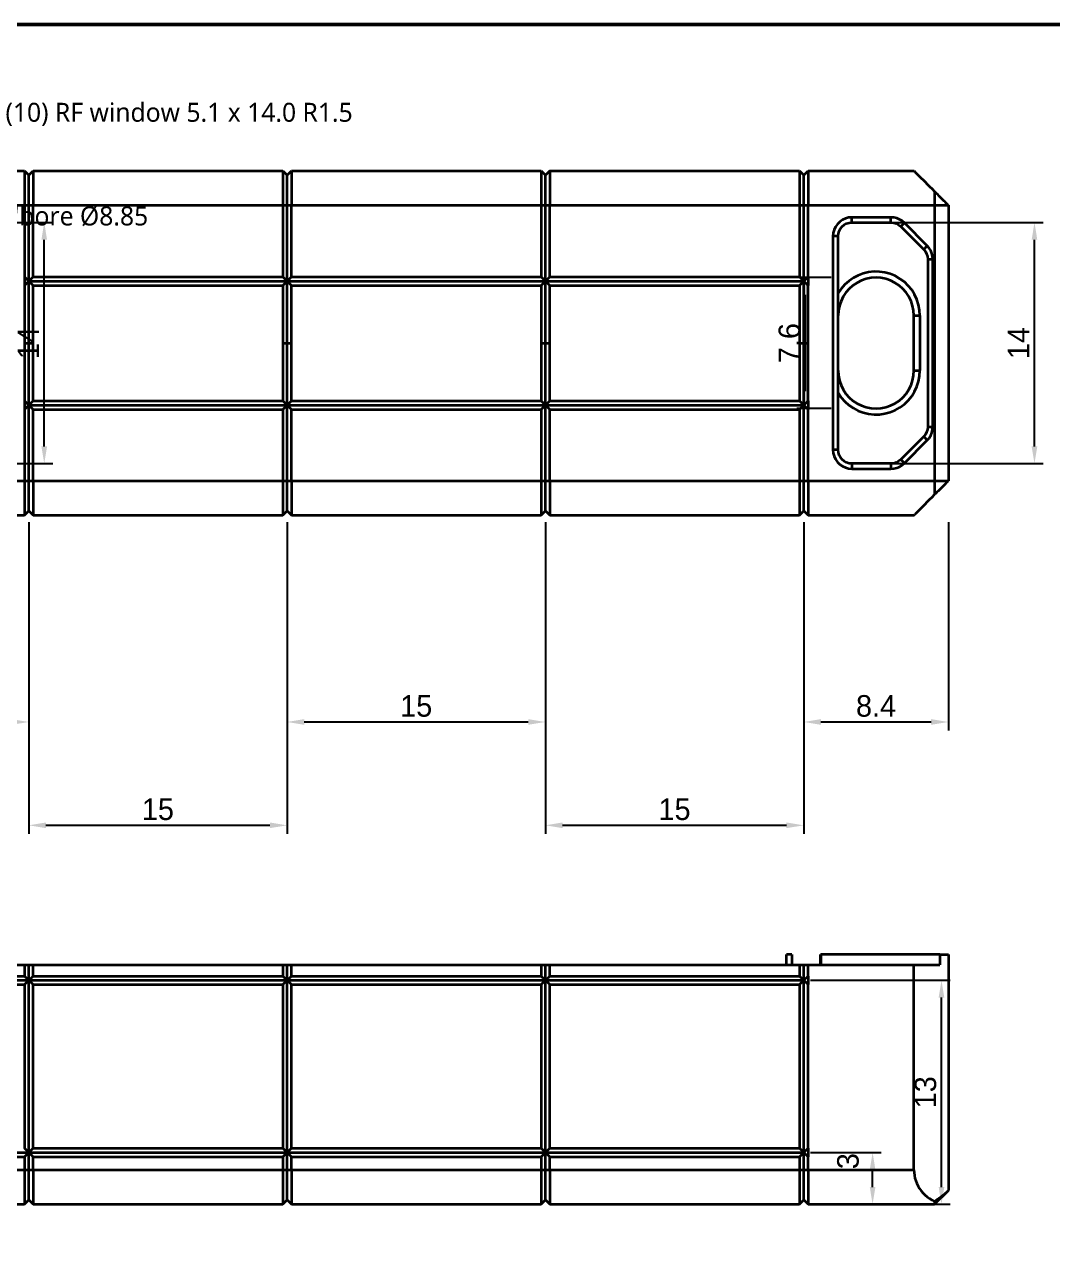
# Model space of a CAD drawing. Header units: millimetres. Extents: x 0 to 420, y 0 to 297.
# Drawn here: x 109.5 to 228.9, y 145.1 to 287 of the extents above; entities that cross this region are included whole.
import ezdxf

# ---------------------------------------------------------------- set-up
doc = ezdxf.new("R2010")
doc.units = ezdxf.units.MM
for name, color, linetype, lineweight in [('BORDER', 7, 'Continuous', 50), ('DIM', 5, 'Continuous', 13), ('TEXT', 7, 'Continuous', 18), ('VISIBLE', 7, 'Continuous', 35)]:
    doc.layers.add(name, color=color, linetype=linetype, lineweight=lineweight)
doc.styles.add('OpenSans', font='OpenSans-Regular.ttf')
doc.dimstyles.new('FK', dxfattribs={"dimtxt": 2.5, "dimasz": 2, "dimexe": 1, "dimexo": 0.8, "dimgap": 0.6, "dimtad": 1, "dimdec": 3, "dimlfac": 0.5, "dimdsep": 46, "dimcen": 2.5, "dimclrd": 5, "dimclre": 5, "dimclrt": 7, "dimazin": 3, "dimtfac": 1, "dimtmove": 0, "dimatfit": 3})

msp = doc.modelspace()

# ---------------------------------------------------------------- linework, layer by layer
at = {"layer": 'BORDER'}
msp.add_lwpolyline([(10, 10), (410, 10), (410, 287), (10, 287)], close=True, dxfattribs=at)
at = {"layer": 'VISIBLE'}
for points in [[(48.9, 270), (109.5, 270)], [(109.5, 270), (109.5, 269.9748), (109.5, 269.8997), (109.5, 269.7755), (109.5, 269.6039), (109.5, 269.3869), (109.5, 269.1273), (109.5, 268.8284), (109.5, 268.494), (109.5, 268.1281), (109.5, 267.7355), (109.5, 267.3211), (109.5, 266.8901), (109.5, 266.4479), (109.5, 266)], [(109.5, 270), (110, 269.5)], [(110, 269.5), (110.5, 270)], [(110.5, 270), (110.5, 269.9748), (110.5, 269.8997), (110.5, 269.7755), (110.5, 269.6039), (110.5, 269.3869), (110.5, 269.1273), (110.5, 268.8284), (110.5, 268.494), (110.5, 268.1281), (110.5, 267.7355), (110.5, 267.3211), (110.5, 266.8901), (110.5, 266.4479), (110.5, 266)], [(110.5, 270), (139.5, 270)], [(139.5, 270), (139.5, 269.9748), (139.5, 269.8997), (139.5, 269.7755), (139.5, 269.6039), (139.5, 269.3869), (139.5, 269.1273), (139.5, 268.8284), (139.5, 268.494), (139.5, 268.1281), (139.5, 267.7355), (139.5, 267.3211), (139.5, 266.8901), (139.5, 266.4479), (139.5, 266)], [(139.5, 270), (140, 269.5)], [(140, 269.5), (140.5, 270)], [(140.5, 270), (140.5, 269.9748), (140.5, 269.8997), (140.5, 269.7755), (140.5, 269.6039), (140.5, 269.3869), (140.5, 269.1273), (140.5, 268.8284), (140.5, 268.494), (140.5, 268.1281), (140.5, 267.7355), (140.5, 267.3211), (140.5, 266.8901), (140.5, 266.4479), (140.5, 266)], [(140.5, 270), (169.5, 270)], [(169.5, 270), (170, 269.5)], [(169.5, 270), (169.5, 269.9748), (169.5, 269.8997), (169.5, 269.7755), (169.5, 269.6039), (169.5, 269.3869), (169.5, 269.1273), (169.5, 268.8284), (169.5, 268.494), (169.5, 268.1281), (169.5, 267.7355), (169.5, 267.3211), (169.5, 266.8901), (169.5, 266.4479), (169.5, 266)], [(170.5, 270), (170, 269.5)], [(170, 269.5), (170.5, 270)], [(170.5, 270), (199.5, 270)], [(170.5, 270), (170.5, 269.9748), (170.5, 269.8997), (170.5, 269.7755), (170.5, 269.6039), (170.5, 269.3869), (170.5, 269.1273), (170.5, 268.8284), (170.5, 268.494), (170.5, 268.1281), (170.5, 267.7355), (170.5, 267.3211), (170.5, 266.8901), (170.5, 266.4479), (170.5, 266)], [(199.5, 270), (200, 269.5)], [(199.5, 270), (199.5, 269.9748), (199.5, 269.8997), (199.5, 269.7755), (199.5, 269.6039), (199.5, 269.3869), (199.5, 269.1273), (199.5, 268.8284), (199.5, 268.494), (199.5, 268.1281), (199.5, 267.7355), (199.5, 267.3211), (199.5, 266.8901), (199.5, 266.4479), (199.5, 266)], [(200, 269.5), (200.5, 270)], [(200.5, 270), (212.8, 270)], [(200.5, 270), (200.5, 269.9748), (200.5, 269.8997), (200.5, 269.7755), (200.5, 269.6039), (200.5, 269.3869), (200.5, 269.1273), (200.5, 268.8284), (200.5, 268.494), (200.5, 268.1281), (200.5, 267.7355), (200.5, 267.3211), (200.5, 266.8901), (200.5, 266.4479), (200.5, 266)], [(212.8, 270), (212.8137, 269.9863), (212.8547, 269.9453), (212.9228, 269.8772), (213.0174, 269.7826), (213.138, 269.662), (213.2836, 269.5164), (213.4534, 269.3466), (213.646, 269.154), (213.8603, 268.9397), (214.0948, 268.7052), (214.3477, 268.4523), (214.6175, 268.1825), (214.9023, 267.8977), (215.2, 267.6)], [(110, 266), (110, 266.3919), (110, 266.7788), (110, 267.156), (110, 267.5186), (110, 267.8621), (110, 268.1822), (110, 268.4749), (110, 268.7364), (110, 268.9635), (110, 269.1534), (110, 269.3036), (110, 269.4122), (110, 269.478), (110, 269.5)], [(140, 266), (140, 266.3919), (140, 266.7788), (140, 267.156), (140, 267.5186), (140, 267.8621), (140, 268.1822), (140, 268.4749), (140, 268.7364), (140, 268.9635), (140, 269.1534), (140, 269.3036), (140, 269.4122), (140, 269.478), (140, 269.5)], [(170, 266), (170, 266.3919), (170, 266.7788), (170, 267.156), (170, 267.5186), (170, 267.8621), (170, 268.1822), (170, 268.4749), (170, 268.7364), (170, 268.9635), (170, 269.1534), (170, 269.3036), (170, 269.4122), (170, 269.478), (170, 269.5)], [(200, 266), (200, 266.3919), (200, 266.7788), (200, 267.156), (200, 267.5186), (200, 267.8621), (200, 268.1822), (200, 268.4749), (200, 268.7364), (200, 268.9635), (200, 269.1534), (200, 269.3036), (200, 269.4122), (200, 269.478), (200, 269.5)], [(216.8, 266), (216.7079, 266.0921), (216.6123, 266.1877), (216.5134, 266.2866), (216.411, 266.389), (216.3052, 266.4948), (216.1961, 266.6039), (216.0835, 266.7165), (215.9675, 266.8325), (215.8481, 266.9519), (215.7253, 267.0747), (215.5991, 267.2009), (215.4695, 267.3305), (215.3364, 267.4636), (215.2, 267.6)], [(215.2, 267.6), (215.2, 267.4916), (215.2, 267.3818), (215.2, 267.2709), (215.2, 267.1589), (215.2, 267.0459), (215.2, 266.932), (215.2, 266.8172), (215.2, 266.7018), (215.2, 266.5858), (215.2, 266.4692), (215.2, 266.3523), (215.2, 266.235), (215.2, 266.1176), (215.2, 266)], [(48.9, 266), (109.5, 266)], [(109.5, 266), (109.5, 257.7)], [(109.5, 266), (110, 266)], [(110, 257.2), (110, 266)], [(110, 266), (110.5, 266)], [(110.5, 257.7), (110.5, 266)], [(110.5, 266), (139.5, 266)], [(139.5, 266), (139.5, 257.7)], [(139.5, 266), (140, 266)], [(140, 257.2), (140, 266)], [(140, 266), (140.5, 266)], [(140.5, 257.7), (140.5, 266)], [(140.5, 266), (169.5, 266)], [(169.5, 266), (169.5, 257.7)], [(169.5, 266), (170, 266)], [(170, 257.2), (170, 266)], [(170, 266), (170.5, 266)], [(170.5, 257.7), (170.5, 266)], [(170.5, 266), (199.5, 266)], [(199.5, 266), (199.5, 257.7)], [(199.5, 266), (200, 266)], [(200, 257.2), (200, 266)], [(200, 266), (200.5, 266)], [(200.5, 257.7), (200.5, 266)], [(200.5, 266), (215.2, 266)], [(215.2, 266), (215.2, 234)], [(215.2, 266), (216.8, 266)], [(216.8, 266), (216.8, 234)], [(205.6, 264.6), (205.218, 264.5666), (204.8476, 264.4673), (204.5, 264.3053), (204.1859, 264.0853), (203.9147, 263.8141), (203.6947, 263.5), (203.5327, 263.1524), (203.4334, 262.782), (203.4, 262.4)], [(204, 262.4), (204.0307, 262.7121), (204.1218, 263.0123), (204.2696, 263.2889), (204.4686, 263.5314), (204.7111, 263.7304), (204.9877, 263.8782), (205.2879, 263.9693), (205.6, 264)], [(210.1373, 264.6), (205.6, 264.6)], [(205.6, 264), (205.6, 264.6)], [(205.6, 264), (210.1373, 264)], [(211.6929, 263.9556), (211.4304, 264.1798), (211.136, 264.3602), (210.8171, 264.4923), (210.4814, 264.5729), (210.1373, 264.6)], [(210.1373, 264), (210.1373, 264.6)], [(210.1373, 264), (210.4494, 263.9693), (210.7496, 263.8782), (211.0262, 263.7304), (211.2686, 263.5314)], [(211.2686, 263.5314), (211.6929, 263.9556)], [(211.2686, 263.5314), (213.9314, 260.8686)], [(214.3556, 261.2929), (211.6929, 263.9556)], [(203.4, 262.4), (203.4, 237.6)], [(204, 262.4), (203.4, 262.4)], [(204, 237.6), (204, 262.4)], [(213.9314, 260.8686), (214.3556, 261.2929)], [(215, 259.7373), (214.9729, 260.0814), (214.8923, 260.4171), (214.7602, 260.736), (214.5798, 261.0304), (214.3556, 261.2929)], [(213.9314, 260.8686), (214.1304, 260.6262), (214.2782, 260.3496), (214.3693, 260.0494), (214.4, 259.7373)], [(214.4, 259.7373), (214.4, 240.2627)], [(214.4, 259.7373), (215, 259.7373)], [(215, 240.2627), (215, 259.7373)], [(213.5, 253.2), (213.4606, 253.8326), (213.3431, 254.4554), (213.1492, 255.0588), (212.882, 255.6335), (212.5455, 256.1707), (212.145, 256.6619), (211.6867, 257.0997), (211.1776, 257.4772), (210.6256, 257.7887), (210.0393, 258.0294), (209.4276, 258.1954), (208.8001, 258.2843), (208.1664, 258.2946), (207.5362, 258.2263), (206.9195, 258.0804), (206.3256, 257.859), (205.7637, 257.5658), (205.2425, 257.2051), (204.7702, 256.7825), (204.3538, 256.3046), (204, 255.7788)], [(109.5, 257.7), (109.5, 256.7)], [(109.5, 257.7), (110, 257.2)], [(109.5, 256.7), (110, 257.2)], [(110.5, 257.7), (110, 257.2)], [(110, 250), (110, 257.2)], [(110.5, 256.7), (110, 257.2)], [(110, 257.2), (140, 257.2)], [(110.5, 257.7), (139.5, 257.7)], [(140, 257.2), (139.5, 257.7)], [(140, 257.2), (139.5, 256.7)], [(140.5, 257.7), (140, 257.2)], [(140, 250), (140, 257.2)], [(140.5, 256.7), (140, 257.2)], [(140, 257.2), (170, 257.2)], [(140.5, 257.7), (169.5, 257.7)], [(170, 257.2), (169.5, 257.7)], [(170, 257.2), (169.5, 256.7)], [(170.5, 257.7), (170, 257.2)], [(170, 257.2), (200, 257.2)], [(170.5, 256.7), (170, 257.2)], [(170, 250), (170, 257.2)], [(170.5, 257.7), (199.5, 257.7)], [(200, 257.2), (199.5, 257.7)], [(200, 257.2), (199.5, 256.7)], [(200.5, 257.7), (200, 257.2)], [(200.5, 256.7), (200, 257.2)], [(200, 250), (200, 257.2)], [(200.5, 257.7), (200.5, 256.7)], [(212.8, 253.2), (212.7624, 253.7743), (212.6501, 254.3388), (212.4651, 254.8838), (212.2105, 255.4), (211.8908, 255.8786), (211.5113, 256.3113), (211.0786, 256.6908), (210.6, 257.0105), (210.0838, 257.2651), (209.5388, 257.4501), (208.9743, 257.5624), (208.4, 257.6), (207.8257, 257.5624), (207.2612, 257.4501), (206.7162, 257.2651), (206.2, 257.0105), (205.7214, 256.6908), (205.2887, 256.3113), (204.9092, 255.8786), (204.5895, 255.4), (204.3349, 254.8838), (204.1499, 254.3388), (204.0376, 253.7743), (204, 253.2)], [(109.5, 256.7), (109.5, 250)], [(110.5, 250), (110.5, 256.7)], [(110.5, 256.7), (139.5, 256.7)], [(139.5, 256.7), (139.5, 250)], [(140.5, 250), (140.5, 256.7)], [(140.5, 256.7), (169.5, 256.7)], [(169.5, 256.7), (169.5, 250)], [(170.5, 256.7), (199.5, 256.7)], [(170.5, 250), (170.5, 256.7)], [(199.5, 256.7), (199.5, 250)], [(200.5, 250), (200.5, 256.7)], [(212.8, 246.8), (212.8, 253.2)], [(212.8, 253.2), (213.5, 253.2)], [(213.5, 253.2), (213.5, 246.8)], [(109.5, 250), (109.5, 243.3)], [(109.5, 250), (110, 250)], [(110, 242.8), (110, 250)], [(110, 250), (110.5, 250)], [(110.5, 243.3), (110.5, 250)], [(139.5, 250), (139.5, 243.3)], [(139.5, 250), (140, 250)], [(140, 242.8), (140, 250)], [(140, 250), (140.5, 250)], [(140.5, 243.3), (140.5, 250)], [(169.5, 250), (169.5, 243.3)], [(169.5, 250), (170, 250)], [(170, 250), (170.5, 250)], [(170, 242.8), (170, 250)], [(170.5, 243.3), (170.5, 250)], [(199.5, 250), (200, 250)], [(199.5, 250), (199.5, 243.3)], [(200, 250), (200.5, 250)], [(200, 242.8), (200, 250)], [(200.5, 243.3), (200.5, 250)], [(204, 246.8), (204.0376, 246.2257), (204.1499, 245.6612), (204.3349, 245.1162), (204.5895, 244.6), (204.9092, 244.1214), (205.2887, 243.6887), (205.7214, 243.3092), (206.2, 242.9895), (206.7162, 242.7349), (207.2612, 242.5499), (207.8257, 242.4376), (208.4, 242.4), (208.9743, 242.4376), (209.5388, 242.5499), (210.0838, 242.7349), (210.6, 242.9895), (211.0786, 243.3092), (211.5113, 243.6887), (211.8908, 244.1214), (212.2105, 244.6), (212.4651, 245.1162), (212.6501, 245.6612), (212.7624, 246.2257), (212.8, 246.8)], [(204, 244.2212), (204.3538, 243.6954), (204.7702, 243.2175), (205.2425, 242.7949), (205.7637, 242.4342), (206.3256, 242.141), (206.9195, 241.9196), (207.5362, 241.7737), (208.1664, 241.7054), (208.8001, 241.7157), (209.4276, 241.8046), (210.0393, 241.9706), (210.6256, 242.2113), (211.1776, 242.5228), (211.6867, 242.9003), (212.145, 243.3381), (212.5455, 243.8293), (212.882, 244.3665), (213.1492, 244.9412), (213.3431, 245.5446), (213.4606, 246.1674), (213.5, 246.8)], [(212.8, 246.8), (213.5, 246.8)], [(109.5, 243.3), (109.5, 242.3)], [(109.5, 243.3), (110, 242.8)], [(109.5, 242.3), (110, 242.8)], [(110.5, 243.3), (110, 242.8)], [(110, 234), (110, 242.8)], [(110.5, 242.3), (110, 242.8)], [(110, 242.8), (140, 242.8)], [(110.5, 243.3), (139.5, 243.3)], [(140, 242.8), (139.5, 243.3)], [(140, 242.8), (139.5, 242.3)], [(140.5, 243.3), (140, 242.8)], [(140, 234), (140, 242.8)], [(140.5, 242.3), (140, 242.8)], [(140, 242.8), (170, 242.8)], [(140.5, 243.3), (169.5, 243.3)], [(170, 242.8), (169.5, 243.3)], [(170, 242.8), (169.5, 242.3)], [(170.5, 243.3), (170, 242.8)], [(170, 242.8), (200, 242.8)], [(170.5, 242.3), (170, 242.8)], [(170, 234), (170, 242.8)], [(170.5, 243.3), (199.5, 243.3)], [(200, 242.8), (199.5, 243.3)], [(200, 242.8), (199.5, 242.3)], [(200.5, 243.3), (200, 242.8)], [(200.5, 242.3), (200, 242.8)], [(200, 234), (200, 242.8)], [(200.5, 243.3), (200.5, 242.3)], [(109.5, 242.3), (109.5, 234)], [(110.5, 234), (110.5, 242.3)], [(110.5, 242.3), (139.5, 242.3)], [(139.5, 242.3), (139.5, 234)], [(140.5, 234), (140.5, 242.3)], [(140.5, 242.3), (169.5, 242.3)], [(169.5, 242.3), (169.5, 234)], [(170.5, 242.3), (199.5, 242.3)], [(170.5, 234), (170.5, 242.3)], [(199.5, 242.3), (199.5, 234)], [(200.5, 234), (200.5, 242.3)], [(214.4, 240.2627), (214.3693, 239.9506), (214.2782, 239.6504), (214.1304, 239.3738), (213.9314, 239.1314)], [(214.3556, 238.7071), (214.5798, 238.9696), (214.7602, 239.264), (214.8923, 239.5829), (214.9729, 239.9186), (215, 240.2627)], [(214.4, 240.2627), (215, 240.2627)], [(213.9314, 239.1314), (211.2686, 236.4686)], [(211.6929, 236.0444), (214.3556, 238.7071)], [(213.9314, 239.1314), (214.3556, 238.7071)], [(203.4, 237.6), (203.4334, 237.218), (203.5327, 236.8476), (203.6947, 236.5), (203.9147, 236.1859), (204.1859, 235.9147), (204.5, 235.6947), (204.8476, 235.5327), (205.218, 235.4334), (205.6, 235.4)], [(204, 237.6), (203.4, 237.6)], [(205.6, 236), (205.2879, 236.0307), (204.9877, 236.1218), (204.7111, 236.2696), (204.4686, 236.4686), (204.2696, 236.7111), (204.1218, 236.9877), (204.0307, 237.2879), (204, 237.6)], [(210.1373, 236), (205.6, 236)], [(205.6, 236), (205.6, 235.4)], [(211.2686, 236.4686), (211.0262, 236.2696), (210.7496, 236.1218), (210.4494, 236.0307), (210.1373, 236)], [(210.1373, 235.4), (210.4814, 235.4271), (210.8171, 235.5077), (211.136, 235.6398), (211.4304, 235.8202), (211.6929, 236.0444)], [(210.1373, 236), (210.1373, 235.4)], [(211.2686, 236.4686), (211.6929, 236.0444)], [(205.6, 235.4), (210.1373, 235.4)], [(48.9, 234), (109.5, 234)], [(109.5, 234), (109.5, 233.5521), (109.5, 233.1099), (109.5, 232.6789), (109.5, 232.2645), (109.5, 231.8719), (109.5, 231.506), (109.5, 231.1716), (109.5, 230.8727), (109.5, 230.6131), (109.5, 230.3961), (109.5, 230.2245), (109.5, 230.1003), (109.5, 230.0252), (109.5, 230)], [(109.5, 234), (110, 234)], [(110, 230.5), (110, 230.522), (110, 230.5878), (110, 230.6964), (110, 230.8466), (110, 231.0365), (110, 231.2636), (110, 231.5251), (110, 231.8178), (110, 232.1379), (110, 232.4814), (110, 232.844), (110, 233.2212), (110, 233.6081), (110, 234)], [(110, 234), (110.5, 234)], [(110.5, 234), (110.5, 233.5521), (110.5, 233.1099), (110.5, 232.6789), (110.5, 232.2645), (110.5, 231.8719), (110.5, 231.506), (110.5, 231.1716), (110.5, 230.8727), (110.5, 230.6131), (110.5, 230.3961), (110.5, 230.2245), (110.5, 230.1003), (110.5, 230.0252), (110.5, 230)], [(110.5, 234), (139.5, 234)], [(139.5, 234), (139.5, 233.5521), (139.5, 233.1099), (139.5, 232.6789), (139.5, 232.2645), (139.5, 231.8719), (139.5, 231.506), (139.5, 231.1716), (139.5, 230.8727), (139.5, 230.6131), (139.5, 230.3961), (139.5, 230.2245), (139.5, 230.1003), (139.5, 230.0252), (139.5, 230)], [(139.5, 234), (140, 234)], [(140, 230.5), (140, 230.522), (140, 230.5878), (140, 230.6964), (140, 230.8466), (140, 231.0365), (140, 231.2636), (140, 231.5251), (140, 231.8178), (140, 232.1379), (140, 232.4814), (140, 232.844), (140, 233.2212), (140, 233.6081), (140, 234)], [(140, 234), (140.5, 234)], [(140.5, 234), (140.5, 233.5521), (140.5, 233.1099), (140.5, 232.6789), (140.5, 232.2645), (140.5, 231.8719), (140.5, 231.506), (140.5, 231.1716), (140.5, 230.8727), (140.5, 230.6131), (140.5, 230.3961), (140.5, 230.2245), (140.5, 230.1003), (140.5, 230.0252), (140.5, 230)], [(140.5, 234), (169.5, 234)], [(169.5, 234), (169.5, 233.5521), (169.5, 233.1099), (169.5, 232.6789), (169.5, 232.2645), (169.5, 231.8719), (169.5, 231.506), (169.5, 231.1716), (169.5, 230.8727), (169.5, 230.6131), (169.5, 230.3961), (169.5, 230.2245), (169.5, 230.1003), (169.5, 230.0252), (169.5, 230)], [(169.5, 234), (170, 234)], [(170, 230.5), (170, 230.522), (170, 230.5878), (170, 230.6964), (170, 230.8466), (170, 231.0365), (170, 231.2636), (170, 231.5251), (170, 231.8178), (170, 232.1379), (170, 232.4814), (170, 232.844), (170, 233.2212), (170, 233.6081), (170, 234)], [(170, 234), (170.5, 234)], [(170.5, 234), (170.5, 233.5521), (170.5, 233.1099), (170.5, 232.6789), (170.5, 232.2645), (170.5, 231.8719), (170.5, 231.506), (170.5, 231.1716), (170.5, 230.8727), (170.5, 230.6131), (170.5, 230.3961), (170.5, 230.2245), (170.5, 230.1003), (170.5, 230.0252), (170.5, 230)], [(170.5, 234), (199.5, 234)], [(199.5, 234), (199.5, 233.5521), (199.5, 233.1099), (199.5, 232.6789), (199.5, 232.2645), (199.5, 231.8719), (199.5, 231.506), (199.5, 231.1716), (199.5, 230.8727), (199.5, 230.6131), (199.5, 230.3961), (199.5, 230.2245), (199.5, 230.1003), (199.5, 230.0252), (199.5, 230)], [(199.5, 234), (200, 234)], [(200, 230.5), (200, 230.522), (200, 230.5878), (200, 230.6964), (200, 230.8466), (200, 231.0365), (200, 231.2636), (200, 231.5251), (200, 231.8178), (200, 232.1379), (200, 232.4814), (200, 232.844), (200, 233.2212), (200, 233.6081), (200, 234)], [(200, 234), (200.5, 234)], [(200.5, 234), (200.5, 233.5521), (200.5, 233.1099), (200.5, 232.6789), (200.5, 232.2645), (200.5, 231.8719), (200.5, 231.506), (200.5, 231.1716), (200.5, 230.8727), (200.5, 230.6131), (200.5, 230.3961), (200.5, 230.2245), (200.5, 230.1003), (200.5, 230.0252), (200.5, 230)], [(200.5, 234), (215.2, 234)], [(216.8, 234), (216.7079, 233.9079), (216.6123, 233.8123), (216.5134, 233.7134), (216.411, 233.611), (216.3052, 233.5052), (216.1961, 233.3961), (216.0835, 233.2835), (215.9675, 233.1675), (215.8481, 233.0481), (215.7253, 232.9253), (215.5991, 232.7991), (215.4695, 232.6695), (215.3364, 232.5364), (215.2, 232.4)], [(215.2, 234), (215.2, 233.8824), (215.2, 233.765), (215.2, 233.6477), (215.2, 233.5308), (215.2, 233.4142), (215.2, 233.2982), (215.2, 233.1828), (215.2, 233.068), (215.2, 232.9541), (215.2, 232.8411), (215.2, 232.7291), (215.2, 232.6182), (215.2, 232.5084), (215.2, 232.4)], [(215.2, 234), (216.8, 234)], [(212.8, 230), (212.8137, 230.0137), (212.8547, 230.0547), (212.9228, 230.1228), (213.0174, 230.2174), (213.138, 230.338), (213.2836, 230.4836), (213.4534, 230.6534), (213.646, 230.846), (213.8603, 231.0603), (214.0948, 231.2948), (214.3477, 231.5477), (214.6175, 231.8175), (214.9023, 232.1023), (215.2, 232.4)], [(48.9, 230), (109.5, 230)], [(109.5, 230), (110, 230.5)], [(110, 230.5), (110.5, 230)], [(110.5, 230), (139.5, 230)], [(140, 230.5), (139.5, 230)], [(139.5, 230), (140, 230.5)], [(140, 230.5), (140.5, 230)], [(140.5, 230), (169.5, 230)], [(169.5, 230), (170, 230.5)], [(170, 230.5), (170.5, 230)], [(170.5, 230), (199.5, 230)], [(199.5, 230), (200, 230.5)], [(200, 230.5), (200.5, 230)], [(200.5, 230), (212.8, 230)], [(198, 177.8), (198, 179)], [(198.6059, 179), (198, 179)], [(198.6059, 179), (198.6059, 177.8)], [(201.9597, 179), (201.9626, 179), (201.9655, 179), (201.9684, 179), (201.9713, 179), (201.9742, 179), (201.9771, 179), (201.98, 179), (201.9828, 179), (201.9857, 179), (201.9886, 179), (201.9914, 179), (201.9943, 179), (201.9972, 179), (202, 179)], [(201.9597, 177.8), (201.9597, 179)], [(202, 179), (202, 177.8)], [(215.8, 179), (202, 179)], [(215.8, 179), (216.8, 179)], [(215.8, 179), (215.8, 177.8)], [(216.8, 179), (216.8, 151.6)], [(88.7, 177.8), (109.5, 177.8)], [(109.5, 177.8), (110, 177.8)], [(109.5, 177.8), (109.5, 176.5)], [(110, 177.8), (110.5, 177.8)], [(110, 176), (110, 177.8)], [(110.5, 177.8), (139.5, 177.8)], [(110.5, 176.5), (110.5, 177.8)], [(139.5, 177.8), (140, 177.8)], [(139.5, 177.8), (139.5, 176.5)], [(140, 177.8), (140.5, 177.8)], [(140, 176), (140, 177.8)], [(140.5, 177.8), (169.5, 177.8)], [(140.5, 176.5), (140.5, 177.8)], [(169.5, 177.8), (170, 177.8)], [(169.5, 177.8), (169.5, 176.5)], [(170, 177.8), (170.5, 177.8)], [(170, 176), (170, 177.8)], [(170.5, 177.8), (199.5, 177.8)], [(170.5, 176.5), (170.5, 177.8)], [(199.5, 177.8), (200, 177.8)], [(199.5, 177.8), (199.5, 176.5)], [(200, 177.8), (200.5, 177.8)], [(200, 176), (200, 177.8)], [(200.5, 177.8), (212.8, 177.8)], [(200.5, 176.5), (200.5, 177.8)], [(212.8, 177.8), (215.8, 177.8)], [(212.8, 154), (212.8, 177.8)], [(88.2, 176), (110, 176)], [(88.7, 176.5), (109.5, 176.5)], [(110, 176), (109.5, 176.5)], [(110, 176), (109.5, 175.5)], [(110.5, 176.5), (110, 176)], [(110, 176), (140, 176)], [(110, 156), (110, 176)], [(110.5, 175.5), (110, 176)], [(110.5, 176.5), (139.5, 176.5)], [(140, 176), (139.5, 176.5)], [(140, 176), (139.5, 175.5)], [(140.5, 176.5), (140, 176)], [(140, 176), (170, 176)], [(140.5, 175.5), (140, 176)], [(140, 156), (140, 176)], [(140.5, 176.5), (169.5, 176.5)], [(170, 176), (169.5, 176.5)], [(170, 176), (169.5, 175.5)], [(170.5, 176.5), (170, 176)], [(170, 176), (200, 176)], [(170.5, 175.5), (170, 176)], [(170, 156), (170, 176)], [(170.5, 176.5), (199.5, 176.5)], [(200, 176), (199.5, 176.5)], [(200, 176), (199.5, 175.5)], [(200.5, 176.5), (200, 176)], [(200.5, 175.5), (200, 176)], [(200, 156), (200, 176)], [(200.5, 176.5), (200.5, 175.5)], [(88.7, 175.5), (109.5, 175.5)], [(109.5, 175.5), (109.5, 156.5)], [(110.5, 175.5), (139.5, 175.5)], [(110.5, 156.5), (110.5, 175.5)], [(139.5, 175.5), (139.5, 156.5)], [(140.5, 175.5), (169.5, 175.5)], [(140.5, 156.5), (140.5, 175.5)], [(169.5, 175.5), (169.5, 156.5)], [(170.5, 175.5), (199.5, 175.5)], [(170.5, 156.5), (170.5, 175.5)], [(199.5, 175.5), (199.5, 156.5)], [(200.5, 156.5), (200.5, 175.5)], [(110, 156), (109.5, 156.5)], [(110.5, 156.5), (110, 156)], [(110.5, 156.5), (139.5, 156.5)], [(140, 156), (139.5, 156.5)], [(140.5, 156.5), (140, 156)], [(140.5, 156.5), (169.5, 156.5)], [(170, 156), (169.5, 156.5)], [(170.5, 156.5), (170, 156)], [(170.5, 156.5), (199.5, 156.5)], [(200, 156), (199.5, 156.5)], [(200.5, 156.5), (200, 156)], [(200.5, 156.5), (200.5, 155.5)], [(48.9, 155.5), (109.5, 155.5)], [(88.2, 156), (110, 156)], [(110, 156), (109.5, 155.5)], [(109.5, 155.5), (109.5, 154)], [(110, 154), (110, 156)], [(110.5, 155.5), (110, 156)], [(110, 156), (140, 156)], [(110.5, 154), (110.5, 155.5)], [(110.5, 155.5), (139.5, 155.5)], [(140, 156), (139.5, 155.5)], [(139.5, 155.5), (139.5, 154)], [(140, 154), (140, 156)], [(140, 156), (170, 156)], [(140.5, 155.5), (140, 156)], [(140.5, 154), (140.5, 155.5)], [(140.5, 155.5), (169.5, 155.5)], [(170, 156), (169.5, 155.5)], [(169.5, 155.5), (169.5, 154)], [(170, 156), (200, 156)], [(170.5, 155.5), (170, 156)], [(170, 154), (170, 156)], [(170.5, 155.5), (199.5, 155.5)], [(170.5, 154), (170.5, 155.5)], [(200, 156), (199.5, 155.5)], [(199.5, 155.5), (199.5, 154)], [(200.5, 155.5), (200, 156)], [(200, 154), (200, 156)], [(200.5, 154), (200.5, 155.5)], [(48.9, 154), (109.5, 154)], [(109.5, 154), (109.5, 153.5521), (109.5, 153.1099), (109.5, 152.6789), (109.5, 152.2645), (109.5, 151.8719), (109.5, 151.506), (109.5, 151.1716), (109.5, 150.8727), (109.5, 150.6131), (109.5, 150.3961), (109.5, 150.2245), (109.5, 150.1003), (109.5, 150.0252), (109.5, 150)], [(109.5, 154), (110, 154)], [(110, 150.5), (110, 150.522), (110, 150.5878), (110, 150.6964), (110, 150.8466), (110, 151.0365), (110, 151.2636), (110, 151.5251), (110, 151.8178), (110, 152.1379), (110, 152.4814), (110, 152.844), (110, 153.2212), (110, 153.6081), (110, 154)], [(110, 154), (110.5, 154)], [(110.5, 154), (110.5, 153.5521), (110.5, 153.1099), (110.5, 152.6789), (110.5, 152.2645), (110.5, 151.8719), (110.5, 151.506), (110.5, 151.1716), (110.5, 150.8727), (110.5, 150.6131), (110.5, 150.3961), (110.5, 150.2245), (110.5, 150.1003), (110.5, 150.0252), (110.5, 150)], [(110.5, 154), (139.5, 154)], [(139.5, 154), (139.5, 153.5521), (139.5, 153.1099), (139.5, 152.6789), (139.5, 152.2645), (139.5, 151.8719), (139.5, 151.506), (139.5, 151.1716), (139.5, 150.8727), (139.5, 150.6131), (139.5, 150.3961), (139.5, 150.2245), (139.5, 150.1003), (139.5, 150.0252), (139.5, 150)], [(139.5, 154), (140, 154)], [(140, 150.5), (140, 150.522), (140, 150.5878), (140, 150.6964), (140, 150.8466), (140, 151.0365), (140, 151.2636), (140, 151.5251), (140, 151.8178), (140, 152.1379), (140, 152.4814), (140, 152.844), (140, 153.2212), (140, 153.6081), (140, 154)], [(140, 154), (140.5, 154)], [(140.5, 154), (140.5, 153.5521), (140.5, 153.1099), (140.5, 152.6789), (140.5, 152.2645), (140.5, 151.8719), (140.5, 151.506), (140.5, 151.1716), (140.5, 150.8727), (140.5, 150.6131), (140.5, 150.3961), (140.5, 150.2245), (140.5, 150.1003), (140.5, 150.0252), (140.5, 150)], [(140.5, 154), (169.5, 154)], [(169.5, 154), (169.5, 153.5521), (169.5, 153.1099), (169.5, 152.6789), (169.5, 152.2645), (169.5, 151.8719), (169.5, 151.506), (169.5, 151.1716), (169.5, 150.8727), (169.5, 150.6131), (169.5, 150.3961), (169.5, 150.2245), (169.5, 150.1003), (169.5, 150.0252), (169.5, 150)], [(169.5, 154), (170, 154)], [(170, 150.5), (170, 150.522), (170, 150.5878), (170, 150.6964), (170, 150.8466), (170, 151.0365), (170, 151.2636), (170, 151.5251), (170, 151.8178), (170, 152.1379), (170, 152.4814), (170, 152.844), (170, 153.2212), (170, 153.6081), (170, 154)], [(170, 154), (170.5, 154)], [(170.5, 154), (170.5, 153.5521), (170.5, 153.1099), (170.5, 152.6789), (170.5, 152.2645), (170.5, 151.8719), (170.5, 151.506), (170.5, 151.1716), (170.5, 150.8727), (170.5, 150.6131), (170.5, 150.3961), (170.5, 150.2245), (170.5, 150.1003), (170.5, 150.0252), (170.5, 150)], [(170.5, 154), (199.5, 154)], [(199.5, 154), (199.5, 153.5521), (199.5, 153.1099), (199.5, 152.6789), (199.5, 152.2645), (199.5, 151.8719), (199.5, 151.506), (199.5, 151.1716), (199.5, 150.8727), (199.5, 150.6131), (199.5, 150.3961), (199.5, 150.2245), (199.5, 150.1003), (199.5, 150.0252), (199.5, 150)], [(199.5, 154), (200, 154)], [(200, 150.5), (200, 150.522), (200, 150.5878), (200, 150.6964), (200, 150.8466), (200, 151.0365), (200, 151.2636), (200, 151.5251), (200, 151.8178), (200, 152.1379), (200, 152.4814), (200, 152.844), (200, 153.2212), (200, 153.6081), (200, 154)], [(200, 154), (200.5, 154)], [(200.5, 154), (200.5, 153.5521), (200.5, 153.1099), (200.5, 152.6789), (200.5, 152.2645), (200.5, 151.8719), (200.5, 151.506), (200.5, 151.1716), (200.5, 150.8727), (200.5, 150.6131), (200.5, 150.3961), (200.5, 150.2245), (200.5, 150.1003), (200.5, 150.0252), (200.5, 150)], [(200.5, 154), (212.8, 154)], [(212.8, 154), (212.8137, 153.6692), (212.8547, 153.3406), (212.9228, 153.0165), (213.0174, 152.6992), (213.138, 152.3908), (213.2836, 152.0934), (213.4534, 151.8091), (213.646, 151.5398), (213.8603, 151.2874), (214.0948, 151.0535), (214.3477, 150.8399), (214.6175, 150.6479), (214.9023, 150.4788), (215.2, 150.3339)], [(109.5, 150), (110, 150.5)], [(110, 150.5), (110.5, 150)], [(139.5, 150), (140, 150.5)], [(140, 150.5), (140.5, 150)], [(169.5, 150), (170, 150.5)], [(170.5, 150), (170, 150.5)], [(170, 150.5), (170.5, 150)], [(199.5, 150), (200, 150.5)], [(200, 150.5), (200.5, 150)], [(200, 150.5), (200.5, 150)], [(215.2, 150), (216.8, 151.6)], [(216.8, 151.6), (216.7079, 151.5096), (216.6123, 151.4191), (216.5134, 151.3287), (216.411, 151.2383), (216.3052, 151.1478), (216.1961, 151.0574), (216.0835, 150.967), (215.9675, 150.8765), (215.8481, 150.7861), (215.7253, 150.6957), (215.5991, 150.6052), (215.4695, 150.5148), (215.3364, 150.4244), (215.2, 150.3339)], [(215.2, 150), (216.8, 151.6)], [(48.9, 150), (109.5, 150)], [(110.5, 150), (139.5, 150)], [(140.5, 150), (169.5, 150)], [(170.5, 150), (199.5, 150)], [(200.5, 150), (215.2, 150)], [(215.2, 150.3339), (215.2, 150.2885), (215.2, 150.2463), (215.2, 150.2073), (215.2, 150.1716), (215.2, 150.1392), (215.2, 150.1101), (215.2, 150.0844), (215.2, 150.062), (215.2, 150.0431), (215.2, 150.0276), (215.2, 150.0155), (215.2, 150.0069), (215.2, 150.0017), (215.2, 150)]]:
    msp.add_lwpolyline(points, dxfattribs=at)

# ---------------------------------------------------------------- texts
at = {"layer": 'TEXT', "style": 'OpenSans'}
for s, p in [('(10) RF window 5.1 x 14.0 R1.5', (107.3, 275.7)), ("(9) main hole Ø8.45, c'bore Ø8.85", (79.2, 263.66))]:
    msp.add_text(s, height=2.2, dxfattribs=at).set_placement(p)

# ---------------------------------------------------------------- dimensions: what is measured, and where the dimension line sits
at = {"layer": 'DIM'}
for base, p1, p2 in [((111.8, 236), (105.4, 236), (105.4, 264)), ((226.8, 236), (208.4, 236), (208.4, 264)), ((200.2, 242.4), (204, 242.4), (204, 257.6)), ((216, 150), (200, 150), (200, 176))]:
    msp.add_linear_dim(base=base, p1=p1, p2=p2, angle=90, dimstyle='FK', dxfattribs=at).render()
for base, p1, p2 in [((88.2, 206), (88.2, 230), (110, 230)), ((110, 194), (110, 230), (140, 230)), ((140, 206), (140, 230), (170, 230)), ((170, 194), (170, 230), (200, 230)), ((200, 206), (200, 230), (216.8, 230))]:
    msp.add_linear_dim(base=base, p1=p1, p2=p2, dimstyle='FK', dxfattribs=at).render()
msp.add_linear_dim(base=(208, 150), p1=(200, 150), p2=(200, 156), angle=90, location=(205.15, 155), dimstyle='FK', override={"dimtmove": 2}, dxfattribs=at).render()

doc.saveas('drawing.dxf')
